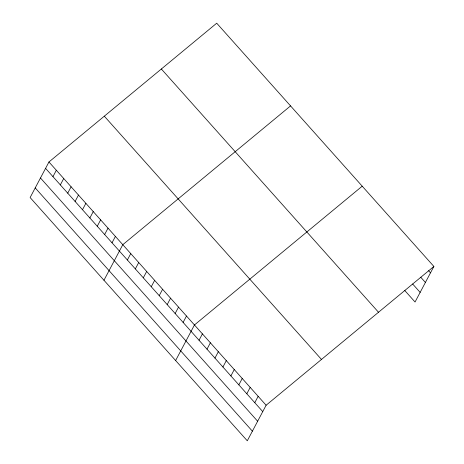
<?xml version="1.0" encoding="UTF-8"?>
<svg xmlns="http://www.w3.org/2000/svg" width="464" height="464" viewBox="0 0 464 464"><rect width="100%" height="100%" fill="white"/><g stroke="black" fill="none" stroke-linecap="round" stroke-linejoin="round"><path stroke-width="0.7" d="M48.952 161.982L30.119 197.548L247.283 440.8L266.116 405.24L433.881 266.452L216.717 23.2L48.952 161.982L266.116 405.24M52.96 176.627L56.335 170.253M60.343 184.898L63.719 178.524M67.727 193.169L71.102 186.795M75.11 201.44L78.486 195.066M82.493 209.711L85.869 203.336M89.877 217.981L93.252 211.607M97.26 226.252L100.636 219.878M104.644 234.523L108.019 228.149M112.027 242.794L115.403 236.42M103.959 280.25L122.786 244.69L290.551 105.908M127.374 259.979L130.749 253.611M135.337 268.9L138.713 262.531M143.301 277.82L146.676 271.446M151.264 286.74L154.64 280.366M159.227 295.661L162.597 289.287M167.191 304.581L170.561 298.207M175.148 313.496L178.524 307.127M183.112 322.416L186.487 316.042M175.624 360.528L194.451 324.962L362.216 186.18M199.039 340.257L202.414 333.883M207.002 349.177L210.378 342.803M214.965 358.092L218.341 351.724M222.929 367.012L226.299 360.638M230.892 375.933L234.262 369.559M238.85 384.853L242.225 378.479M246.813 393.774L250.189 387.399M254.777 402.688L258.152 396.32M433.881 266.452L415.048 302.018L404.747 290.476M428.632 270.727L430.505 272.826M420.72 277.211L425.407 282.46M412.658 283.991L420.152 292.384M161.35 68.997L378.52 312.255M104.313 116.186L321.477 359.438M45.576 168.357L262.74 411.609M40.472 177.99L257.642 421.242M35.223 187.914L252.387 431.166"/></g></svg>
